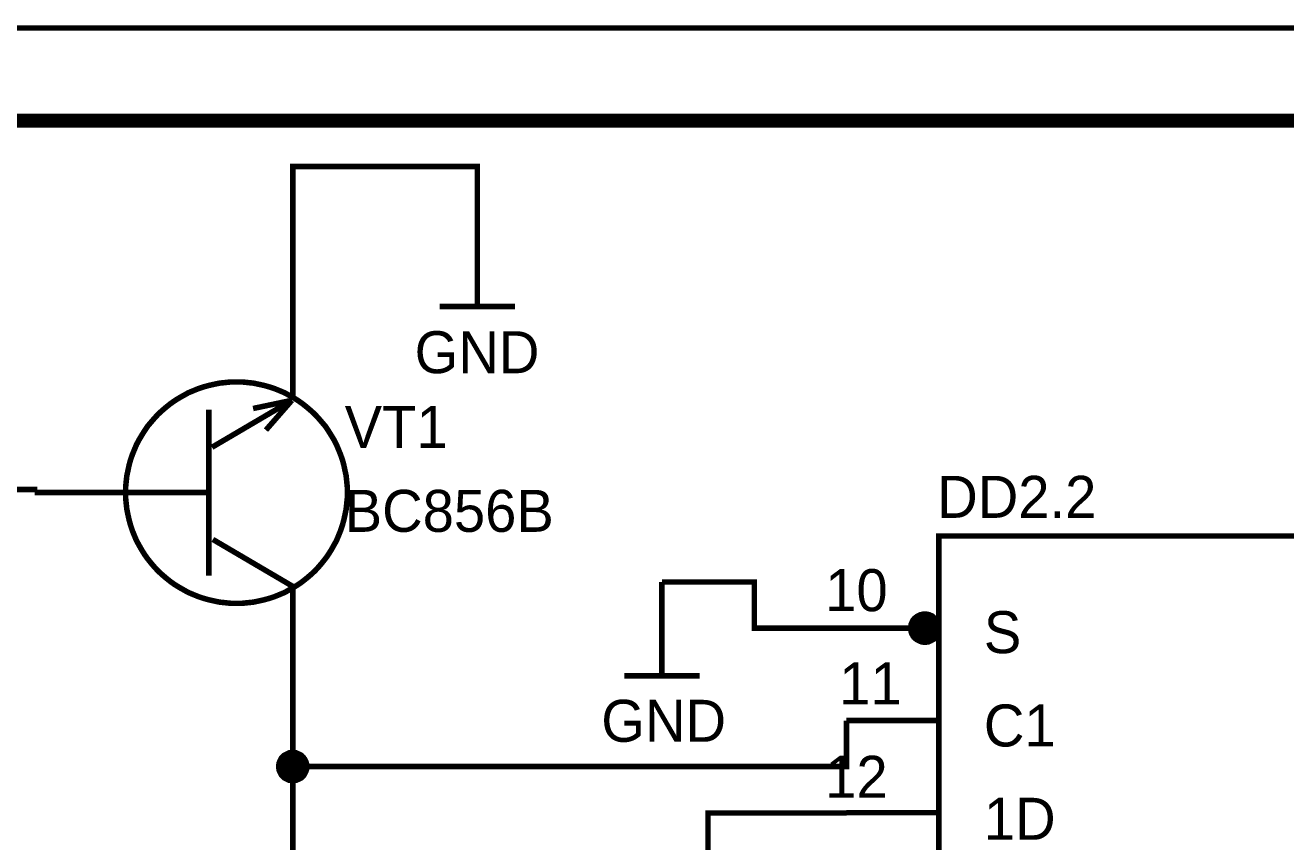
# Model space of a CAD drawing. Header units: millimetres. Extents: x 0 to 594, y 0 to 420.
# Drawn here: x 438 to 506.3, y 375.9 to 420.1 of the extents above; entities that cross this region are included whole.
import ezdxf

# ---------------------------------------------------------------- set-up
doc = ezdxf.new("R2010")
doc.units = ezdxf.units.MM
doc.layers.add('Sheet', color=255, linetype='Continuous')

msp = doc.modelspace()

# ---------------------------------------------------------------- linework, layer by layer
at = {"layer": 'Sheet'}
for points, const_width in [([(0.063, 420), (593.968, 420), (593.968, 0), (0.063, 0), (0.063, 420)], 0.3), ([(0.063, 420), (593.968, 420), (593.968, 0), (0.063, 0), (0.063, 420)], 0.3), ([(0.063, 420), (0.063, 0), (593.968, 0), (593.968, 420), (0.063, 420), (0.063, 420)], 0.0991), ([(0.063, 420), (0.063, 0), (593.968, 0), (593.968, 420), (0.063, 420), (0.063, 420)], 0.0991), ([(487.473, 392.486), (512.47, 392.486), (512.47, 367.5), (487.473, 367.5), (487.473, 392.486)], 0.3)]:
    msp.add_lwpolyline(points, close=True, dxfattribs=dict(at, const_width=const_width))
for points, const_width in [([(20.055, 414.977), (588.947, 414.977)], 0.749), ([(462.475, 409.986), (462.475, 412.498), (452.48, 412.498), (452.48, 404.995)], 0.3), ([(462.475, 409.986), (462.475, 404.917)], 0.3), ([(452.48, 399.989), (452.48, 404.995)], 0.3), ([(460.438, 404.917), (464.513, 404.917)], 0.3), ([(443.431, 394.84), (443.431, 395.14), (443.463, 395.456), (443.495, 395.756), (443.558, 396.04), (443.621, 396.34), (443.7, 396.625), (443.795, 396.893), (443.905, 397.162), (444.016, 397.43), (444.158, 397.699), (444.3, 397.935), (444.458, 398.188), (444.616, 398.425), (444.805, 398.646), (444.995, 398.867), (445.184, 399.073), (445.389, 399.262), (445.611, 399.452), (445.847, 399.641), (446.068, 399.799), (446.321, 399.957), (446.574, 400.099), (446.826, 400.241), (447.095, 400.352), (447.363, 400.463), (447.648, 400.557), (447.932, 400.636), (448.216, 400.699), (448.516, 400.763), (448.816, 400.794), (449.116, 400.826), (449.432, 400.826)], 0.3), ([(449.432, 400.826), (449.116, 400.826), (448.816, 400.794), (448.516, 400.763), (448.216, 400.699), (447.932, 400.636), (447.648, 400.557), (447.363, 400.463), (447.095, 400.352), (446.826, 400.241), (446.574, 400.099), (446.321, 399.957), (446.068, 399.799), (445.847, 399.641), (445.611, 399.452), (445.389, 399.262), (445.184, 399.073), (444.995, 398.867), (444.805, 398.646), (444.616, 398.425), (444.458, 398.188), (444.3, 397.935), (444.158, 397.699), (444.016, 397.43), (443.905, 397.162), (443.795, 396.893), (443.7, 396.625), (443.621, 396.34), (443.558, 396.04), (443.495, 395.756), (443.463, 395.456), (443.431, 395.14), (443.431, 394.84)], 0.3), ([(449.432, 400.826), (449.748, 400.826), (450.048, 400.794), (450.348, 400.763), (450.648, 400.699), (450.932, 400.636), (451.216, 400.557), (451.501, 400.463), (451.769, 400.352), (452.038, 400.241), (452.29, 400.099), (452.543, 399.957), (452.796, 399.799), (453.017, 399.641), (453.253, 399.452), (453.475, 399.262), (453.68, 399.073), (453.869, 398.867), (454.059, 398.646), (454.248, 398.425), (454.406, 398.188), (454.564, 397.935), (454.706, 397.699), (454.848, 397.43), (454.959, 397.162), (455.069, 396.893), (455.164, 396.625), (455.243, 396.34), (455.306, 396.04), (455.369, 395.756), (455.401, 395.456), (455.433, 395.14), (455.433, 394.84)], 0.3), ([(455.433, 394.84), (455.433, 395.14), (455.401, 395.456), (455.369, 395.756), (455.306, 396.04), (455.243, 396.34), (455.164, 396.625), (455.069, 396.893), (454.959, 397.162), (454.848, 397.43), (454.706, 397.699), (454.564, 397.935), (454.406, 398.188), (454.248, 398.425), (454.059, 398.646), (453.869, 398.867), (453.68, 399.073), (453.475, 399.262), (453.253, 399.452), (453.017, 399.641), (452.796, 399.799), (452.543, 399.957), (452.29, 400.099), (452.038, 400.241), (451.769, 400.352), (451.501, 400.463), (451.216, 400.557), (450.932, 400.636), (450.648, 400.699), (450.348, 400.763), (450.048, 400.794), (449.748, 400.826), (449.432, 400.826)], 0.3), ([(447.932, 390.338), (447.932, 399.325)], 0.3), ([(448.106, 397.288), (452.432, 399.831)], 0.3), ([(450.332, 399.389), (452.432, 399.831)], 0.3), ([(452.432, 399.831), (451.027, 398.22)], 0.3), ([(432.488, 394.998), (438.505, 394.998), (438.505, 394.84)], 0.3), ([(443.51, 394.84), (438.505, 394.84)], 0.3), ([(449.432, 388.838), (449.116, 388.838), (448.816, 388.87), (448.516, 388.901), (448.216, 388.964), (447.932, 389.028), (447.648, 389.106), (447.363, 389.201), (447.095, 389.312), (446.826, 389.422), (446.574, 389.565), (446.321, 389.707), (446.068, 389.865), (445.847, 390.023), (445.611, 390.212), (445.389, 390.402), (445.184, 390.591), (444.995, 390.796), (444.805, 391.018), (444.616, 391.255), (444.458, 391.476), (444.3, 391.728), (444.158, 391.981), (444.016, 392.234), (443.905, 392.502), (443.795, 392.771), (443.7, 393.055), (443.621, 393.339), (443.558, 393.624), (443.495, 393.924), (443.463, 394.224), (443.431, 394.524), (443.431, 394.84)], 0.3), ([(443.431, 394.84), (443.431, 394.524), (443.463, 394.224), (443.495, 393.924), (443.558, 393.624), (443.621, 393.339), (443.7, 393.055), (443.795, 392.771), (443.905, 392.502), (444.016, 392.234), (444.158, 391.981), (444.3, 391.728), (444.458, 391.476), (444.616, 391.255), (444.805, 391.018), (444.995, 390.796), (445.184, 390.591), (445.389, 390.402), (445.611, 390.212), (445.847, 390.023), (446.068, 389.865), (446.321, 389.707), (446.574, 389.565), (446.826, 389.422), (447.095, 389.312), (447.363, 389.201), (447.648, 389.106), (447.932, 389.028), (448.216, 388.964), (448.516, 388.901), (448.816, 388.87), (449.116, 388.838), (449.432, 388.838)], 0.3), ([(443.431, 394.84), (447.932, 394.84)], 0.3), ([(447.932, 394.84), (447.932, 390.338)], 0.3), ([(455.433, 394.84), (455.433, 394.524), (455.401, 394.224), (455.369, 393.924), (455.306, 393.624), (455.243, 393.339), (455.164, 393.055), (455.069, 392.771), (454.959, 392.502), (454.848, 392.234), (454.706, 391.981), (454.564, 391.728), (454.406, 391.476), (454.248, 391.255), (454.059, 391.018), (453.869, 390.796), (453.68, 390.591), (453.475, 390.402), (453.253, 390.212), (453.017, 390.023), (452.796, 389.865), (452.543, 389.707), (452.29, 389.565), (452.038, 389.422), (451.769, 389.312), (451.501, 389.201), (451.216, 389.106), (450.932, 389.028), (450.648, 388.964), (450.348, 388.901), (450.048, 388.87), (449.748, 388.838), (449.432, 388.838)], 0.3), ([(449.432, 388.838), (449.748, 388.838), (450.048, 388.87), (450.348, 388.901), (450.648, 388.964), (450.932, 389.028), (451.216, 389.106), (451.501, 389.201), (451.769, 389.312), (452.038, 389.422), (452.29, 389.565), (452.543, 389.707), (452.796, 389.865), (453.017, 390.023), (453.253, 390.212), (453.475, 390.402), (453.68, 390.591), (453.869, 390.796), (454.059, 391.018), (454.248, 391.255), (454.406, 391.476), (454.564, 391.728), (454.706, 391.981), (454.848, 392.234), (454.959, 392.502), (455.069, 392.771), (455.164, 393.055), (455.243, 393.339), (455.306, 393.624), (455.369, 393.924), (455.401, 394.224), (455.433, 394.524), (455.433, 394.84)], 0.3), ([(455.433, 394.84), (455.433, 394.84), (455.433, 394.84), (455.433, 394.84), (455.433, 394.84), (455.433, 394.84), (455.433, 394.84), (455.433, 394.84), (455.433, 394.84), (455.433, 394.84), (455.433, 394.84), (455.433, 394.84), (455.433, 394.84), (455.433, 394.84), (455.433, 394.84), (455.433, 394.84), (455.433, 394.84), (455.433, 394.84), (455.433, 394.84), (455.433, 394.84), (455.433, 394.84), (455.433, 394.84), (455.433, 394.84), (455.433, 394.84), (455.433, 394.84), (455.433, 394.84), (455.433, 394.84), (455.433, 394.84), (455.433, 394.84), (455.433, 394.84), (455.433, 394.84), (455.433, 394.84), (455.433, 394.84)], 0.3), ([(452.48, 389.754), (448.153, 392.297)], 0.3), ([(452.48, 389.675), (452.48, 384.668)], 0.3), ([(472.471, 389.991), (472.471, 384.905)], 0.3), ([(472.471, 389.991), (477.477, 389.991), (477.477, 387.495), (482.467, 387.495)], 0.3), ([(486.715, 388.254), (486.668, 388.254), (486.636, 388.254), (486.604, 388.238), (486.557, 388.238), (486.525, 388.222), (486.478, 388.222), (486.446, 388.206), (486.415, 388.19), (486.383, 388.175), (486.352, 388.159), (486.32, 388.143), (486.289, 388.127), (486.257, 388.096), (486.225, 388.08), (486.194, 388.048), (486.162, 388.032), (486.146, 388.001), (486.115, 387.969), (486.099, 387.954), (486.067, 387.922), (486.052, 387.89), (486.036, 387.859), (486.02, 387.827), (486.004, 387.78), (485.989, 387.748), (485.973, 387.717), (485.973, 387.685), (485.957, 387.653), (485.957, 387.606), (485.941, 387.574), (485.941, 387.527), (485.941, 387.495)], 0.3), ([(485.941, 387.495), (485.941, 387.527), (485.941, 387.574), (485.957, 387.606), (485.957, 387.653), (485.973, 387.685), (485.973, 387.717), (485.989, 387.748), (486.004, 387.78), (486.02, 387.827), (486.036, 387.859), (486.052, 387.89), (486.067, 387.922), (486.099, 387.954), (486.115, 387.969), (486.146, 388.001), (486.162, 388.032), (486.194, 388.048), (486.225, 388.08), (486.257, 388.096), (486.289, 388.127), (486.32, 388.143), (486.352, 388.159), (486.383, 388.175), (486.415, 388.19), (486.446, 388.206), (486.478, 388.222), (486.525, 388.222), (486.557, 388.238), (486.604, 388.238), (486.636, 388.254), (486.668, 388.254), (486.715, 388.254)], 0.0991), ([(487.473, 387.495), (487.473, 387.527), (487.473, 387.574), (487.457, 387.606), (487.457, 387.653), (487.441, 387.685), (487.441, 387.717), (487.426, 387.748), (487.41, 387.78), (487.394, 387.827), (487.378, 387.859), (487.362, 387.89), (487.347, 387.922), (487.315, 387.954), (487.299, 387.969), (487.268, 388.001), (487.252, 388.032), (487.22, 388.048), (487.189, 388.08), (487.173, 388.096), (487.141, 388.127), (487.11, 388.143), (487.078, 388.159), (487.047, 388.175), (486.999, 388.19), (486.968, 388.206), (486.936, 388.222), (486.904, 388.222), (486.873, 388.238), (486.825, 388.238), (486.794, 388.254), (486.746, 388.254), (486.715, 388.254)], 0.3), ([(486.715, 388.254), (486.715, 388.254)], 0.0991), ([(486.715, 388.254), (486.746, 388.254), (486.794, 388.254), (486.825, 388.238), (486.873, 388.238), (486.904, 388.222), (486.936, 388.222), (486.968, 388.206), (486.999, 388.19), (487.047, 388.175), (487.078, 388.159), (487.11, 388.143), (487.141, 388.127), (487.173, 388.096), (487.189, 388.08), (487.22, 388.048), (487.252, 388.032), (487.268, 388.001), (487.299, 387.969), (487.315, 387.954), (487.347, 387.922), (487.362, 387.89), (487.378, 387.859), (487.394, 387.827), (487.41, 387.78), (487.426, 387.748), (487.441, 387.717), (487.441, 387.685), (487.457, 387.653), (487.457, 387.606), (487.473, 387.574), (487.473, 387.527), (487.473, 387.495)], 0.0991), ([(487.473, 387.495), (482.467, 387.495)], 0.3), ([(485.941, 387.495), (485.941, 387.448), (485.941, 387.417), (485.957, 387.385), (485.957, 387.338), (485.973, 387.306), (485.973, 387.274), (485.989, 387.227), (486.004, 387.195), (486.02, 387.164), (486.036, 387.132), (486.052, 387.101), (486.067, 387.069), (486.099, 387.037), (486.115, 387.006), (486.146, 386.99), (486.162, 386.958), (486.194, 386.927), (486.225, 386.911), (486.257, 386.88), (486.289, 386.864), (486.32, 386.848), (486.352, 386.832), (486.383, 386.816), (486.415, 386.801), (486.446, 386.785), (486.478, 386.769), (486.525, 386.753), (486.557, 386.753), (486.604, 386.753), (486.636, 386.737), (486.668, 386.737), (486.715, 386.737)], 0.3), ([(486.715, 386.737), (486.668, 386.737), (486.636, 386.737), (486.604, 386.753), (486.557, 386.753), (486.525, 386.753), (486.478, 386.769), (486.446, 386.785), (486.415, 386.801), (486.383, 386.816), (486.352, 386.832), (486.32, 386.848), (486.289, 386.864), (486.257, 386.88), (486.225, 386.911), (486.194, 386.927), (486.162, 386.958), (486.146, 386.99), (486.115, 387.006), (486.099, 387.037), (486.067, 387.069), (486.052, 387.101), (486.036, 387.132), (486.02, 387.164), (486.004, 387.195), (485.989, 387.227), (485.973, 387.274), (485.973, 387.306), (485.957, 387.338), (485.957, 387.385), (485.941, 387.417), (485.941, 387.448), (485.941, 387.495)], 0.0991), ([(485.941, 387.495), (485.941, 387.495)], 0.0991), ([(486.715, 386.737), (486.746, 386.737), (486.794, 386.737), (486.825, 386.753), (486.873, 386.753), (486.904, 386.753), (486.936, 386.769), (486.968, 386.785), (486.999, 386.801), (487.047, 386.816), (487.078, 386.832), (487.11, 386.848), (487.141, 386.864), (487.173, 386.88), (487.189, 386.911), (487.22, 386.927), (487.252, 386.958), (487.268, 386.99), (487.299, 387.006), (487.315, 387.037), (487.347, 387.069), (487.362, 387.101), (487.378, 387.132), (487.394, 387.164), (487.41, 387.195), (487.426, 387.227), (487.441, 387.274), (487.441, 387.306), (487.457, 387.338), (487.457, 387.385), (487.473, 387.417), (487.473, 387.448), (487.473, 387.495)], 0.3), ([(487.473, 387.495), (487.473, 387.448), (487.473, 387.417), (487.457, 387.385), (487.457, 387.338), (487.441, 387.306), (487.441, 387.274), (487.426, 387.227), (487.41, 387.195), (487.394, 387.164), (487.378, 387.132), (487.362, 387.101), (487.347, 387.069), (487.315, 387.037), (487.299, 387.006), (487.268, 386.99), (487.252, 386.958), (487.22, 386.927), (487.189, 386.911), (487.173, 386.88), (487.141, 386.864), (487.11, 386.848), (487.078, 386.832), (487.047, 386.816), (486.999, 386.801), (486.968, 386.785), (486.936, 386.769), (486.904, 386.753), (486.873, 386.753), (486.825, 386.753), (486.794, 386.737), (486.746, 386.737), (486.715, 386.737)], 0.0991), ([(487.473, 387.495), (487.473, 387.495), (487.473, 387.495), (487.473, 387.495), (487.473, 387.495), (487.473, 387.495), (487.473, 387.495), (487.473, 387.495), (487.473, 387.495), (487.473, 387.495), (487.473, 387.495), (487.473, 387.495), (487.473, 387.495), (487.473, 387.495), (487.473, 387.495), (487.473, 387.495), (487.473, 387.495), (487.473, 387.495), (487.473, 387.495), (487.473, 387.495), (487.473, 387.495), (487.473, 387.495), (487.473, 387.495), (487.473, 387.495), (487.473, 387.495), (487.473, 387.495), (487.473, 387.495), (487.473, 387.495), (487.473, 387.495), (487.473, 387.495), (487.473, 387.495), (487.473, 387.495), (487.473, 387.495)], 0.0991), ([(487.473, 387.495), (487.473, 387.495)], 0.0991), ([(470.434, 384.905), (474.508, 384.905)], 0.3), ([(452.48, 377.498), (452.48, 379.993), (452.48, 384.668)], 0.3), ([(482.467, 382.489), (482.467, 379.993), (452.48, 379.993)], 0.3), ([(487.473, 382.489), (482.467, 382.489)], 0.3), ([(451.722, 379.993), (451.722, 380.041), (451.722, 380.072), (451.738, 380.104), (451.738, 380.151), (451.738, 380.183), (451.753, 380.214), (451.769, 380.262), (451.785, 380.293), (451.801, 380.325), (451.816, 380.356), (451.832, 380.388), (451.848, 380.42), (451.864, 380.451), (451.895, 380.483), (451.911, 380.499), (451.943, 380.53), (451.974, 380.562), (451.99, 380.578), (452.022, 380.609), (452.053, 380.625), (452.085, 380.641), (452.116, 380.657), (452.148, 380.672), (452.18, 380.688), (452.211, 380.704), (452.259, 380.72), (452.29, 380.736), (452.322, 380.736), (452.369, 380.736), (452.401, 380.751), (452.432, 380.751), (452.48, 380.751)], 0.3), ([(451.722, 379.993), (451.722, 380.041), (451.722, 380.072), (451.738, 380.104), (451.738, 380.151), (451.738, 380.183), (451.753, 380.214), (451.769, 380.262), (451.785, 380.293), (451.801, 380.325), (451.816, 380.356), (451.832, 380.388), (451.848, 380.42), (451.864, 380.451), (451.895, 380.483), (451.911, 380.499), (451.943, 380.53), (451.974, 380.562), (451.99, 380.578), (452.022, 380.609), (452.053, 380.625), (452.085, 380.641), (452.116, 380.657), (452.148, 380.672), (452.18, 380.688), (452.211, 380.704), (452.259, 380.72), (452.29, 380.736), (452.322, 380.736), (452.369, 380.736), (452.401, 380.751), (452.432, 380.751), (452.48, 380.751)], 0.3), ([(451.722, 379.993), (451.722, 380.041), (451.722, 380.072), (451.738, 380.104), (451.738, 380.151), (451.738, 380.183), (451.753, 380.214), (451.769, 380.262), (451.785, 380.293), (451.801, 380.325), (451.816, 380.356), (451.832, 380.388), (451.848, 380.42), (451.864, 380.451), (451.895, 380.483), (451.911, 380.499), (451.943, 380.53), (451.974, 380.562), (451.99, 380.578), (452.022, 380.609), (452.053, 380.625), (452.085, 380.641), (452.116, 380.657), (452.148, 380.672), (452.18, 380.688), (452.211, 380.704), (452.259, 380.72), (452.29, 380.736), (452.322, 380.736), (452.369, 380.736), (452.401, 380.751), (452.432, 380.751), (452.48, 380.751)], 0.3), ([(451.722, 379.993), (451.722, 380.041), (451.722, 380.072), (451.738, 380.104), (451.738, 380.151), (451.738, 380.183), (451.753, 380.214), (451.769, 380.262), (451.785, 380.293), (451.801, 380.325), (451.816, 380.356), (451.832, 380.388), (451.848, 380.42), (451.864, 380.451), (451.895, 380.483), (451.911, 380.499), (451.943, 380.53), (451.974, 380.562), (451.99, 380.578), (452.022, 380.609), (452.053, 380.625), (452.085, 380.641), (452.116, 380.657), (452.148, 380.672), (452.18, 380.688), (452.211, 380.704), (452.259, 380.72), (452.29, 380.736), (452.322, 380.736), (452.369, 380.736), (452.401, 380.751), (452.432, 380.751), (452.48, 380.751)], 0.3), ([(451.722, 379.993), (451.722, 380.041), (451.722, 380.072), (451.738, 380.104), (451.738, 380.151), (451.738, 380.183), (451.753, 380.214), (451.769, 380.262), (451.785, 380.293), (451.801, 380.325), (451.816, 380.356), (451.832, 380.388), (451.848, 380.42), (451.864, 380.451), (451.895, 380.483), (451.911, 380.499), (451.943, 380.53), (451.974, 380.562), (451.99, 380.578), (452.022, 380.609), (452.053, 380.625), (452.085, 380.641), (452.116, 380.657), (452.148, 380.672), (452.18, 380.688), (452.211, 380.704), (452.259, 380.72), (452.29, 380.736), (452.322, 380.736), (452.369, 380.736), (452.401, 380.751), (452.432, 380.751), (452.48, 380.751)], 0.0991), ([(451.722, 379.993), (451.722, 380.041), (451.722, 380.072), (451.738, 380.104), (451.738, 380.151), (451.738, 380.183), (451.753, 380.214), (451.769, 380.262), (451.785, 380.293), (451.801, 380.325), (451.816, 380.356), (451.832, 380.388), (451.848, 380.42), (451.864, 380.451), (451.895, 380.483), (451.911, 380.499), (451.943, 380.53), (451.974, 380.562), (451.99, 380.578), (452.022, 380.609), (452.053, 380.625), (452.085, 380.641), (452.116, 380.657), (452.148, 380.672), (452.18, 380.688), (452.211, 380.704), (452.259, 380.72), (452.29, 380.736), (452.322, 380.736), (452.369, 380.736), (452.401, 380.751), (452.432, 380.751), (452.48, 380.751)], 0.0991), ([(451.722, 379.993), (451.722, 380.041), (451.722, 380.072), (451.738, 380.104), (451.738, 380.151), (451.738, 380.183), (451.753, 380.214), (451.769, 380.262), (451.785, 380.293), (451.801, 380.325), (451.816, 380.356), (451.832, 380.388), (451.848, 380.42), (451.864, 380.451), (451.895, 380.483), (451.911, 380.499), (451.943, 380.53), (451.974, 380.562), (451.99, 380.578), (452.022, 380.609), (452.053, 380.625), (452.085, 380.641), (452.116, 380.657), (452.148, 380.672), (452.18, 380.688), (452.211, 380.704), (452.259, 380.72), (452.29, 380.736), (452.322, 380.736), (452.369, 380.736), (452.401, 380.751), (452.432, 380.751), (452.48, 380.751)], 0.0991), ([(451.722, 379.993), (451.722, 380.041), (451.722, 380.072), (451.738, 380.104), (451.738, 380.151), (451.738, 380.183), (451.753, 380.214), (451.769, 380.262), (451.785, 380.293), (451.801, 380.325), (451.816, 380.356), (451.832, 380.388), (451.848, 380.42), (451.864, 380.451), (451.895, 380.483), (451.911, 380.499), (451.943, 380.53), (451.974, 380.562), (451.99, 380.578), (452.022, 380.609), (452.053, 380.625), (452.085, 380.641), (452.116, 380.657), (452.148, 380.672), (452.18, 380.688), (452.211, 380.704), (452.259, 380.72), (452.29, 380.736), (452.322, 380.736), (452.369, 380.736), (452.401, 380.751), (452.432, 380.751), (452.48, 380.751)], 0.0991), ([(452.48, 380.751), (452.48, 380.751)], 0.3), ([(452.48, 380.751), (452.511, 380.751), (452.559, 380.751), (452.59, 380.736), (452.638, 380.736), (452.669, 380.736), (452.701, 380.72), (452.732, 380.704), (452.764, 380.688), (452.811, 380.672), (452.843, 380.657), (452.874, 380.641), (452.906, 380.625), (452.938, 380.609), (452.953, 380.578), (452.985, 380.562), (453.017, 380.53), (453.032, 380.499), (453.064, 380.483), (453.08, 380.451), (453.111, 380.42), (453.127, 380.388), (453.143, 380.356), (453.159, 380.325), (453.175, 380.293), (453.19, 380.262), (453.206, 380.214), (453.206, 380.183), (453.222, 380.151), (453.222, 380.104), (453.238, 380.072), (453.238, 380.041), (453.238, 379.993)], 0.3), ([(452.48, 380.751), (452.48, 380.751)], 0.3), ([(452.48, 380.751), (452.511, 380.751), (452.559, 380.751), (452.59, 380.736), (452.638, 380.736), (452.669, 380.736), (452.701, 380.72), (452.732, 380.704), (452.764, 380.688), (452.811, 380.672), (452.843, 380.657), (452.874, 380.641), (452.906, 380.625), (452.938, 380.609), (452.953, 380.578), (452.985, 380.562), (453.017, 380.53), (453.032, 380.499), (453.064, 380.483), (453.08, 380.451), (453.111, 380.42), (453.127, 380.388), (453.143, 380.356), (453.159, 380.325), (453.175, 380.293), (453.19, 380.262), (453.206, 380.214), (453.206, 380.183), (453.222, 380.151), (453.222, 380.104), (453.238, 380.072), (453.238, 380.041), (453.238, 379.993)], 0.3), ([(452.48, 380.751), (452.48, 380.751)], 0.3), ([(452.48, 380.751), (452.511, 380.751), (452.559, 380.751), (452.59, 380.736), (452.638, 380.736), (452.669, 380.736), (452.701, 380.72), (452.732, 380.704), (452.764, 380.688), (452.811, 380.672), (452.843, 380.657), (452.874, 380.641), (452.906, 380.625), (452.938, 380.609), (452.953, 380.578), (452.985, 380.562), (453.017, 380.53), (453.032, 380.499), (453.064, 380.483), (453.08, 380.451), (453.111, 380.42), (453.127, 380.388), (453.143, 380.356), (453.159, 380.325), (453.175, 380.293), (453.19, 380.262), (453.206, 380.214), (453.206, 380.183), (453.222, 380.151), (453.222, 380.104), (453.238, 380.072), (453.238, 380.041), (453.238, 379.993)], 0.3), ([(452.48, 380.751), (452.48, 380.751)], 0.3), ([(452.48, 380.751), (452.511, 380.751), (452.559, 380.751), (452.59, 380.736), (452.638, 380.736), (452.669, 380.736), (452.701, 380.72), (452.732, 380.704), (452.764, 380.688), (452.811, 380.672), (452.843, 380.657), (452.874, 380.641), (452.906, 380.625), (452.938, 380.609), (452.953, 380.578), (452.985, 380.562), (453.017, 380.53), (453.032, 380.499), (453.064, 380.483), (453.08, 380.451), (453.111, 380.42), (453.127, 380.388), (453.143, 380.356), (453.159, 380.325), (453.175, 380.293), (453.19, 380.262), (453.206, 380.214), (453.206, 380.183), (453.222, 380.151), (453.222, 380.104), (453.238, 380.072), (453.238, 380.041), (453.238, 379.993)], 0.3), ([(452.48, 380.751), (452.48, 380.751)], 0.0991), ([(452.48, 380.751), (452.511, 380.751), (452.559, 380.751), (452.59, 380.736), (452.638, 380.736), (452.669, 380.736), (452.701, 380.72), (452.732, 380.704), (452.764, 380.688), (452.811, 380.672), (452.843, 380.657), (452.874, 380.641), (452.906, 380.625), (452.938, 380.609), (452.953, 380.578), (452.985, 380.562), (453.017, 380.53), (453.032, 380.499), (453.064, 380.483), (453.08, 380.451), (453.111, 380.42), (453.127, 380.388), (453.143, 380.356), (453.159, 380.325), (453.175, 380.293), (453.19, 380.262), (453.206, 380.214), (453.206, 380.183), (453.222, 380.151), (453.222, 380.104), (453.238, 380.072), (453.238, 380.041), (453.238, 379.993)], 0.0991), ([(452.48, 380.751), (452.48, 380.751)], 0.0991), ([(452.48, 380.751), (452.511, 380.751), (452.559, 380.751), (452.59, 380.736), (452.638, 380.736), (452.669, 380.736), (452.701, 380.72), (452.732, 380.704), (452.764, 380.688), (452.811, 380.672), (452.843, 380.657), (452.874, 380.641), (452.906, 380.625), (452.938, 380.609), (452.953, 380.578), (452.985, 380.562), (453.017, 380.53), (453.032, 380.499), (453.064, 380.483), (453.08, 380.451), (453.111, 380.42), (453.127, 380.388), (453.143, 380.356), (453.159, 380.325), (453.175, 380.293), (453.19, 380.262), (453.206, 380.214), (453.206, 380.183), (453.222, 380.151), (453.222, 380.104), (453.238, 380.072), (453.238, 380.041), (453.238, 379.993)], 0.0991), ([(452.48, 380.751), (452.48, 380.751)], 0.0991), ([(452.48, 380.751), (452.511, 380.751), (452.559, 380.751), (452.59, 380.736), (452.638, 380.736), (452.669, 380.736), (452.701, 380.72), (452.732, 380.704), (452.764, 380.688), (452.811, 380.672), (452.843, 380.657), (452.874, 380.641), (452.906, 380.625), (452.938, 380.609), (452.953, 380.578), (452.985, 380.562), (453.017, 380.53), (453.032, 380.499), (453.064, 380.483), (453.08, 380.451), (453.111, 380.42), (453.127, 380.388), (453.143, 380.356), (453.159, 380.325), (453.175, 380.293), (453.19, 380.262), (453.206, 380.214), (453.206, 380.183), (453.222, 380.151), (453.222, 380.104), (453.238, 380.072), (453.238, 380.041), (453.238, 379.993)], 0.0991), ([(452.48, 380.751), (452.48, 380.751)], 0.0991), ([(452.48, 380.751), (452.511, 380.751), (452.559, 380.751), (452.59, 380.736), (452.638, 380.736), (452.669, 380.736), (452.701, 380.72), (452.732, 380.704), (452.764, 380.688), (452.811, 380.672), (452.843, 380.657), (452.874, 380.641), (452.906, 380.625), (452.938, 380.609), (452.953, 380.578), (452.985, 380.562), (453.017, 380.53), (453.032, 380.499), (453.064, 380.483), (453.08, 380.451), (453.111, 380.42), (453.127, 380.388), (453.143, 380.356), (453.159, 380.325), (453.175, 380.293), (453.19, 380.262), (453.206, 380.214), (453.206, 380.183), (453.222, 380.151), (453.222, 380.104), (453.238, 380.072), (453.238, 380.041), (453.238, 379.993)], 0.0991), ([(452.48, 379.235), (452.432, 379.235), (452.401, 379.235), (452.369, 379.251), (452.322, 379.251), (452.29, 379.251), (452.259, 379.267), (452.211, 379.282), (452.18, 379.298), (452.148, 379.314), (452.116, 379.33), (452.085, 379.346), (452.053, 379.361), (452.022, 379.377), (451.99, 379.409), (451.974, 379.425), (451.943, 379.456), (451.911, 379.488), (451.895, 379.504), (451.864, 379.535), (451.848, 379.567), (451.832, 379.598), (451.816, 379.63), (451.801, 379.662), (451.785, 379.693), (451.769, 379.725), (451.753, 379.772), (451.738, 379.804), (451.738, 379.835), (451.738, 379.883), (451.722, 379.914), (451.722, 379.946), (451.722, 379.993)], 0.3), ([(451.722, 379.993), (451.722, 379.993)], 0.3), ([(452.48, 379.235), (452.432, 379.235), (452.401, 379.235), (452.369, 379.251), (452.322, 379.251), (452.29, 379.251), (452.259, 379.267), (452.211, 379.282), (452.18, 379.298), (452.148, 379.314), (452.116, 379.33), (452.085, 379.346), (452.053, 379.361), (452.022, 379.377), (451.99, 379.409), (451.974, 379.425), (451.943, 379.456), (451.911, 379.488), (451.895, 379.504), (451.864, 379.535), (451.848, 379.567), (451.832, 379.598), (451.816, 379.63), (451.801, 379.662), (451.785, 379.693), (451.769, 379.725), (451.753, 379.772), (451.738, 379.804), (451.738, 379.835), (451.738, 379.883), (451.722, 379.914), (451.722, 379.946), (451.722, 379.993)], 0.3), ([(451.722, 379.993), (451.722, 379.993)], 0.3), ([(452.48, 379.235), (452.432, 379.235), (452.401, 379.235), (452.369, 379.251), (452.322, 379.251), (452.29, 379.251), (452.259, 379.267), (452.211, 379.282), (452.18, 379.298), (452.148, 379.314), (452.116, 379.33), (452.085, 379.346), (452.053, 379.361), (452.022, 379.377), (451.99, 379.409), (451.974, 379.425), (451.943, 379.456), (451.911, 379.488), (451.895, 379.504), (451.864, 379.535), (451.848, 379.567), (451.832, 379.598), (451.816, 379.63), (451.801, 379.662), (451.785, 379.693), (451.769, 379.725), (451.753, 379.772), (451.738, 379.804), (451.738, 379.835), (451.738, 379.883), (451.722, 379.914), (451.722, 379.946), (451.722, 379.993)], 0.3), ([(451.722, 379.993), (451.722, 379.993)], 0.3), ([(452.48, 379.235), (452.432, 379.235), (452.401, 379.235), (452.369, 379.251), (452.322, 379.251), (452.29, 379.251), (452.259, 379.267), (452.211, 379.282), (452.18, 379.298), (452.148, 379.314), (452.116, 379.33), (452.085, 379.346), (452.053, 379.361), (452.022, 379.377), (451.99, 379.409), (451.974, 379.425), (451.943, 379.456), (451.911, 379.488), (451.895, 379.504), (451.864, 379.535), (451.848, 379.567), (451.832, 379.598), (451.816, 379.63), (451.801, 379.662), (451.785, 379.693), (451.769, 379.725), (451.753, 379.772), (451.738, 379.804), (451.738, 379.835), (451.738, 379.883), (451.722, 379.914), (451.722, 379.946), (451.722, 379.993)], 0.3), ([(451.722, 379.993), (451.722, 379.993)], 0.3), ([(452.48, 379.235), (452.432, 379.235), (452.401, 379.235), (452.369, 379.251), (452.322, 379.251), (452.29, 379.251), (452.259, 379.267), (452.211, 379.282), (452.18, 379.298), (452.148, 379.314), (452.116, 379.33), (452.085, 379.346), (452.053, 379.361), (452.022, 379.377), (451.99, 379.409), (451.974, 379.425), (451.943, 379.456), (451.911, 379.488), (451.895, 379.504), (451.864, 379.535), (451.848, 379.567), (451.832, 379.598), (451.816, 379.63), (451.801, 379.662), (451.785, 379.693), (451.769, 379.725), (451.753, 379.772), (451.738, 379.804), (451.738, 379.835), (451.738, 379.883), (451.722, 379.914), (451.722, 379.946), (451.722, 379.993)], 0.0991), ([(451.722, 379.993), (451.722, 379.993)], 0.0991), ([(452.48, 379.235), (452.432, 379.235), (452.401, 379.235), (452.369, 379.251), (452.322, 379.251), (452.29, 379.251), (452.259, 379.267), (452.211, 379.282), (452.18, 379.298), (452.148, 379.314), (452.116, 379.33), (452.085, 379.346), (452.053, 379.361), (452.022, 379.377), (451.99, 379.409), (451.974, 379.425), (451.943, 379.456), (451.911, 379.488), (451.895, 379.504), (451.864, 379.535), (451.848, 379.567), (451.832, 379.598), (451.816, 379.63), (451.801, 379.662), (451.785, 379.693), (451.769, 379.725), (451.753, 379.772), (451.738, 379.804), (451.738, 379.835), (451.738, 379.883), (451.722, 379.914), (451.722, 379.946), (451.722, 379.993)], 0.0991), ([(451.722, 379.993), (451.722, 379.993)], 0.0991), ([(452.48, 379.235), (452.432, 379.235), (452.401, 379.235), (452.369, 379.251), (452.322, 379.251), (452.29, 379.251), (452.259, 379.267), (452.211, 379.282), (452.18, 379.298), (452.148, 379.314), (452.116, 379.33), (452.085, 379.346), (452.053, 379.361), (452.022, 379.377), (451.99, 379.409), (451.974, 379.425), (451.943, 379.456), (451.911, 379.488), (451.895, 379.504), (451.864, 379.535), (451.848, 379.567), (451.832, 379.598), (451.816, 379.63), (451.801, 379.662), (451.785, 379.693), (451.769, 379.725), (451.753, 379.772), (451.738, 379.804), (451.738, 379.835), (451.738, 379.883), (451.722, 379.914), (451.722, 379.946), (451.722, 379.993)], 0.0991), ([(451.722, 379.993), (451.722, 379.993)], 0.0991), ([(452.48, 379.235), (452.432, 379.235), (452.401, 379.235), (452.369, 379.251), (452.322, 379.251), (452.29, 379.251), (452.259, 379.267), (452.211, 379.282), (452.18, 379.298), (452.148, 379.314), (452.116, 379.33), (452.085, 379.346), (452.053, 379.361), (452.022, 379.377), (451.99, 379.409), (451.974, 379.425), (451.943, 379.456), (451.911, 379.488), (451.895, 379.504), (451.864, 379.535), (451.848, 379.567), (451.832, 379.598), (451.816, 379.63), (451.801, 379.662), (451.785, 379.693), (451.769, 379.725), (451.753, 379.772), (451.738, 379.804), (451.738, 379.835), (451.738, 379.883), (451.722, 379.914), (451.722, 379.946), (451.722, 379.993)], 0.0991), ([(451.722, 379.993), (451.722, 379.993)], 0.0991), ([(453.238, 379.993), (453.238, 379.946), (453.238, 379.914), (453.222, 379.883), (453.222, 379.835), (453.206, 379.804), (453.206, 379.772), (453.19, 379.725), (453.175, 379.693), (453.159, 379.662), (453.143, 379.63), (453.127, 379.598), (453.111, 379.567), (453.08, 379.535), (453.064, 379.504), (453.032, 379.488), (453.017, 379.456), (452.985, 379.425), (452.953, 379.409), (452.938, 379.377), (452.906, 379.361), (452.874, 379.346), (452.843, 379.33), (452.811, 379.314), (452.764, 379.298), (452.732, 379.282), (452.701, 379.267), (452.669, 379.251), (452.638, 379.251), (452.59, 379.251), (452.559, 379.235), (452.511, 379.235), (452.48, 379.235)], 0.3), ([(453.238, 379.993), (453.238, 379.946), (453.238, 379.914), (453.222, 379.883), (453.222, 379.835), (453.206, 379.804), (453.206, 379.772), (453.19, 379.725), (453.175, 379.693), (453.159, 379.662), (453.143, 379.63), (453.127, 379.598), (453.111, 379.567), (453.08, 379.535), (453.064, 379.504), (453.032, 379.488), (453.017, 379.456), (452.985, 379.425), (452.953, 379.409), (452.938, 379.377), (452.906, 379.361), (452.874, 379.346), (452.843, 379.33), (452.811, 379.314), (452.764, 379.298), (452.732, 379.282), (452.701, 379.267), (452.669, 379.251), (452.638, 379.251), (452.59, 379.251), (452.559, 379.235), (452.511, 379.235), (452.48, 379.235)], 0.3), ([(453.238, 379.993), (453.238, 379.946), (453.238, 379.914), (453.222, 379.883), (453.222, 379.835), (453.206, 379.804), (453.206, 379.772), (453.19, 379.725), (453.175, 379.693), (453.159, 379.662), (453.143, 379.63), (453.127, 379.598), (453.111, 379.567), (453.08, 379.535), (453.064, 379.504), (453.032, 379.488), (453.017, 379.456), (452.985, 379.425), (452.953, 379.409), (452.938, 379.377), (452.906, 379.361), (452.874, 379.346), (452.843, 379.33), (452.811, 379.314), (452.764, 379.298), (452.732, 379.282), (452.701, 379.267), (452.669, 379.251), (452.638, 379.251), (452.59, 379.251), (452.559, 379.235), (452.511, 379.235), (452.48, 379.235)], 0.3), ([(453.238, 379.993), (453.238, 379.946), (453.238, 379.914), (453.222, 379.883), (453.222, 379.835), (453.206, 379.804), (453.206, 379.772), (453.19, 379.725), (453.175, 379.693), (453.159, 379.662), (453.143, 379.63), (453.127, 379.598), (453.111, 379.567), (453.08, 379.535), (453.064, 379.504), (453.032, 379.488), (453.017, 379.456), (452.985, 379.425), (452.953, 379.409), (452.938, 379.377), (452.906, 379.361), (452.874, 379.346), (452.843, 379.33), (452.811, 379.314), (452.764, 379.298), (452.732, 379.282), (452.701, 379.267), (452.669, 379.251), (452.638, 379.251), (452.59, 379.251), (452.559, 379.235), (452.511, 379.235), (452.48, 379.235)], 0.3), ([(453.238, 379.993), (453.238, 379.946), (453.238, 379.914), (453.222, 379.883), (453.222, 379.835), (453.206, 379.804), (453.206, 379.772), (453.19, 379.725), (453.175, 379.693), (453.159, 379.662), (453.143, 379.63), (453.127, 379.598), (453.111, 379.567), (453.08, 379.535), (453.064, 379.504), (453.032, 379.488), (453.017, 379.456), (452.985, 379.425), (452.953, 379.409), (452.938, 379.377), (452.906, 379.361), (452.874, 379.346), (452.843, 379.33), (452.811, 379.314), (452.764, 379.298), (452.732, 379.282), (452.701, 379.267), (452.669, 379.251), (452.638, 379.251), (452.59, 379.251), (452.559, 379.235), (452.511, 379.235), (452.48, 379.235)], 0.0991), ([(453.238, 379.993), (453.238, 379.946), (453.238, 379.914), (453.222, 379.883), (453.222, 379.835), (453.206, 379.804), (453.206, 379.772), (453.19, 379.725), (453.175, 379.693), (453.159, 379.662), (453.143, 379.63), (453.127, 379.598), (453.111, 379.567), (453.08, 379.535), (453.064, 379.504), (453.032, 379.488), (453.017, 379.456), (452.985, 379.425), (452.953, 379.409), (452.938, 379.377), (452.906, 379.361), (452.874, 379.346), (452.843, 379.33), (452.811, 379.314), (452.764, 379.298), (452.732, 379.282), (452.701, 379.267), (452.669, 379.251), (452.638, 379.251), (452.59, 379.251), (452.559, 379.235), (452.511, 379.235), (452.48, 379.235)], 0.0991), ([(453.238, 379.993), (453.238, 379.946), (453.238, 379.914), (453.222, 379.883), (453.222, 379.835), (453.206, 379.804), (453.206, 379.772), (453.19, 379.725), (453.175, 379.693), (453.159, 379.662), (453.143, 379.63), (453.127, 379.598), (453.111, 379.567), (453.08, 379.535), (453.064, 379.504), (453.032, 379.488), (453.017, 379.456), (452.985, 379.425), (452.953, 379.409), (452.938, 379.377), (452.906, 379.361), (452.874, 379.346), (452.843, 379.33), (452.811, 379.314), (452.764, 379.298), (452.732, 379.282), (452.701, 379.267), (452.669, 379.251), (452.638, 379.251), (452.59, 379.251), (452.559, 379.235), (452.511, 379.235), (452.48, 379.235)], 0.0991), ([(453.238, 379.993), (453.238, 379.946), (453.238, 379.914), (453.222, 379.883), (453.222, 379.835), (453.206, 379.804), (453.206, 379.772), (453.19, 379.725), (453.175, 379.693), (453.159, 379.662), (453.143, 379.63), (453.127, 379.598), (453.111, 379.567), (453.08, 379.535), (453.064, 379.504), (453.032, 379.488), (453.017, 379.456), (452.985, 379.425), (452.953, 379.409), (452.938, 379.377), (452.906, 379.361), (452.874, 379.346), (452.843, 379.33), (452.811, 379.314), (452.764, 379.298), (452.732, 379.282), (452.701, 379.267), (452.669, 379.251), (452.638, 379.251), (452.59, 379.251), (452.559, 379.235), (452.511, 379.235), (452.48, 379.235)], 0.0991), ([(453.238, 379.993), (453.238, 379.993), (453.238, 379.993), (453.238, 379.993), (453.238, 379.993), (453.238, 379.993), (453.238, 379.993), (453.238, 379.993), (453.238, 379.993), (453.238, 379.993), (453.238, 379.993), (453.238, 379.993), (453.238, 379.993), (453.238, 379.993), (453.238, 379.993), (453.238, 379.993), (453.238, 379.993), (453.238, 379.993), (453.238, 379.993), (453.238, 379.993), (453.238, 379.993), (453.238, 379.993), (453.238, 379.993), (453.238, 379.993), (453.238, 379.993), (453.238, 379.993), (453.238, 379.993), (453.238, 379.993), (453.238, 379.993), (453.238, 379.993), (453.238, 379.993), (453.238, 379.993), (453.238, 379.993)], 0.3), ([(453.238, 379.993), (453.238, 379.993)], 0.3), ([(453.238, 379.993), (453.238, 379.993), (453.238, 379.993), (453.238, 379.993), (453.238, 379.993), (453.238, 379.993), (453.238, 379.993), (453.238, 379.993), (453.238, 379.993), (453.238, 379.993), (453.238, 379.993), (453.238, 379.993), (453.238, 379.993), (453.238, 379.993), (453.238, 379.993), (453.238, 379.993), (453.238, 379.993), (453.238, 379.993), (453.238, 379.993), (453.238, 379.993), (453.238, 379.993), (453.238, 379.993), (453.238, 379.993), (453.238, 379.993), (453.238, 379.993), (453.238, 379.993), (453.238, 379.993), (453.238, 379.993), (453.238, 379.993), (453.238, 379.993), (453.238, 379.993), (453.238, 379.993), (453.238, 379.993)], 0.3), ([(453.238, 379.993), (453.238, 379.993)], 0.3), ([(453.238, 379.993), (453.238, 379.993), (453.238, 379.993), (453.238, 379.993), (453.238, 379.993), (453.238, 379.993), (453.238, 379.993), (453.238, 379.993), (453.238, 379.993), (453.238, 379.993), (453.238, 379.993), (453.238, 379.993), (453.238, 379.993), (453.238, 379.993), (453.238, 379.993), (453.238, 379.993), (453.238, 379.993), (453.238, 379.993), (453.238, 379.993), (453.238, 379.993), (453.238, 379.993), (453.238, 379.993), (453.238, 379.993), (453.238, 379.993), (453.238, 379.993), (453.238, 379.993), (453.238, 379.993), (453.238, 379.993), (453.238, 379.993), (453.238, 379.993), (453.238, 379.993), (453.238, 379.993), (453.238, 379.993)], 0.3), ([(453.238, 379.993), (453.238, 379.993)], 0.3), ([(453.238, 379.993), (453.238, 379.993), (453.238, 379.993), (453.238, 379.993), (453.238, 379.993), (453.238, 379.993), (453.238, 379.993), (453.238, 379.993), (453.238, 379.993), (453.238, 379.993), (453.238, 379.993), (453.238, 379.993), (453.238, 379.993), (453.238, 379.993), (453.238, 379.993), (453.238, 379.993), (453.238, 379.993), (453.238, 379.993), (453.238, 379.993), (453.238, 379.993), (453.238, 379.993), (453.238, 379.993), (453.238, 379.993), (453.238, 379.993), (453.238, 379.993), (453.238, 379.993), (453.238, 379.993), (453.238, 379.993), (453.238, 379.993), (453.238, 379.993), (453.238, 379.993), (453.238, 379.993), (453.238, 379.993)], 0.3), ([(453.238, 379.993), (453.238, 379.993)], 0.3), ([(453.238, 379.993), (453.238, 379.993), (453.238, 379.993), (453.238, 379.993), (453.238, 379.993), (453.238, 379.993), (453.238, 379.993), (453.238, 379.993), (453.238, 379.993), (453.238, 379.993), (453.238, 379.993), (453.238, 379.993), (453.238, 379.993), (453.238, 379.993), (453.238, 379.993), (453.238, 379.993), (453.238, 379.993), (453.238, 379.993), (453.238, 379.993), (453.238, 379.993), (453.238, 379.993), (453.238, 379.993), (453.238, 379.993), (453.238, 379.993), (453.238, 379.993), (453.238, 379.993), (453.238, 379.993), (453.238, 379.993), (453.238, 379.993), (453.238, 379.993), (453.238, 379.993), (453.238, 379.993), (453.238, 379.993)], 0.0991), ([(453.238, 379.993), (453.238, 379.993)], 0.0991), ([(453.238, 379.993), (453.238, 379.993), (453.238, 379.993), (453.238, 379.993), (453.238, 379.993), (453.238, 379.993), (453.238, 379.993), (453.238, 379.993), (453.238, 379.993), (453.238, 379.993), (453.238, 379.993), (453.238, 379.993), (453.238, 379.993), (453.238, 379.993), (453.238, 379.993), (453.238, 379.993), (453.238, 379.993), (453.238, 379.993), (453.238, 379.993), (453.238, 379.993), (453.238, 379.993), (453.238, 379.993), (453.238, 379.993), (453.238, 379.993), (453.238, 379.993), (453.238, 379.993), (453.238, 379.993), (453.238, 379.993), (453.238, 379.993), (453.238, 379.993), (453.238, 379.993), (453.238, 379.993), (453.238, 379.993)], 0.0991), ([(453.238, 379.993), (453.238, 379.993)], 0.0991), ([(453.238, 379.993), (453.238, 379.993), (453.238, 379.993), (453.238, 379.993), (453.238, 379.993), (453.238, 379.993), (453.238, 379.993), (453.238, 379.993), (453.238, 379.993), (453.238, 379.993), (453.238, 379.993), (453.238, 379.993), (453.238, 379.993), (453.238, 379.993), (453.238, 379.993), (453.238, 379.993), (453.238, 379.993), (453.238, 379.993), (453.238, 379.993), (453.238, 379.993), (453.238, 379.993), (453.238, 379.993), (453.238, 379.993), (453.238, 379.993), (453.238, 379.993), (453.238, 379.993), (453.238, 379.993), (453.238, 379.993), (453.238, 379.993), (453.238, 379.993), (453.238, 379.993), (453.238, 379.993), (453.238, 379.993)], 0.0991), ([(453.238, 379.993), (453.238, 379.993)], 0.0991), ([(453.238, 379.993), (453.238, 379.993), (453.238, 379.993), (453.238, 379.993), (453.238, 379.993), (453.238, 379.993), (453.238, 379.993), (453.238, 379.993), (453.238, 379.993), (453.238, 379.993), (453.238, 379.993), (453.238, 379.993), (453.238, 379.993), (453.238, 379.993), (453.238, 379.993), (453.238, 379.993), (453.238, 379.993), (453.238, 379.993), (453.238, 379.993), (453.238, 379.993), (453.238, 379.993), (453.238, 379.993), (453.238, 379.993), (453.238, 379.993), (453.238, 379.993), (453.238, 379.993), (453.238, 379.993), (453.238, 379.993), (453.238, 379.993), (453.238, 379.993), (453.238, 379.993), (453.238, 379.993), (453.238, 379.993)], 0.0991), ([(453.238, 379.993), (453.238, 379.993)], 0.0991), ([(452.48, 372.491), (452.48, 377.498)], 0.3), ([(482.483, 377.482), (474.966, 377.482), (474.966, 359.982), (522.466, 359.982), (522.466, 372.491), (517.476, 372.491)], 0.3), ([(487.473, 377.498), (482.467, 377.498)], 0.3)]:
    msp.add_lwpolyline(points, dxfattribs=dict(at, const_width=const_width))
at = {"layer": 'Sheet', "const_width": 0.762}
for points in [[(486.357, 387.5, 1), (487.119, 387.5, 1)], [(452.119, 380, 1), (452.881, 380, 1)]]:
    msp.add_lwpolyline(points, format="xyb", close=True, dxfattribs=at)

# ---------------------------------------------------------------- texts
at = {"layer": 'Sheet'}
for s, height, p in [('GND', 2.2744, (459.08, 401.3)), ('VT1', 2.2744, (455.291, 397.256)), ('DD2.2', 2.2744, (487.378, 393.466)), ('BC856B', 2.2744, (455.291, 392.708)), ('10', 2.2744, (481.314, 388.412)), ('S', 2.274, (489.905, 386.137)), ('11', 2.2744, (482.072, 383.357)), ('GND', 2.2744, (469.187, 381.336)), ('C1', 2.2744, (489.905, 381.083)), ('12', 2.2744, (481.314, 378.303)), ('1D', 2.2744, (489.905, 376.029))]:
    msp.add_text(s, height=height, dxfattribs=at).set_placement(p)

doc.saveas('drawing.dxf')
